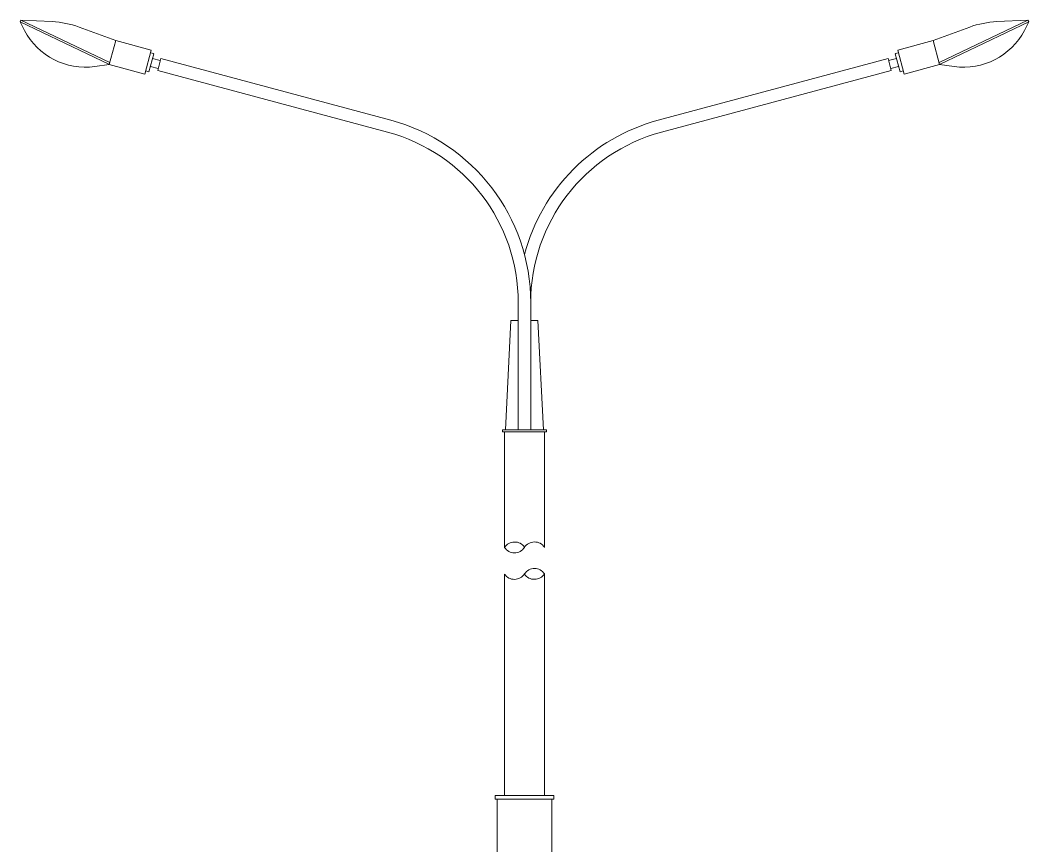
# Model space of a CAD drawing. Header units: millimetres. Extents: x 3633 to 4629, y 3430 to 3787.
# Drawn here: x 3922.27 to 3948.38, y 3729.7 to 3751.06 of the extents above; entities that cross this region are included whole.
import ezdxf

# ---------------------------------------------------------------- set-up
doc = ezdxf.new("R2010")
doc.units = ezdxf.units.MM
doc.layers.add('light', color=7, linetype='Continuous', lineweight=9, true_color=0x000000)

# ---------------------------------------------------------------- blocks, each defined once
blk = doc.blocks.new('*U78')
at = {"layer": 'light', "ltscale": 15}
for p, q in [((-2610.3, 7687.8), (-2148.6, 7468)), ((-2610.3, 7687.8), (-2587.4, 7643.9)), ((-2606, 7696.5), (-2146, 7477.5)), ((-2445, 7689), (-2606, 7696.5)), ((2606, 7696.5), (2146, 7477.5)), ((2610.3, 7687.8), (2148.6, 7468)), ((2445, 7689), (2606, 7696.5)), ((2610.3, 7687.8), (2587.4, 7643.9)), ((-2115.5, 7591.5), (-2304.2, 7660.7)), ((2115.5, 7591.5), (2304.2, 7660.7)), ((-2148.8, 7467.1), (-2115.4, 7591.9)), ((-1931.6, 7542.2), (-2115.5, 7591.5)), ((1931.6, 7542.2), (2115.5, 7591.5)), ((2148.8, 7467.1), (2115.4, 7591.9)), ((-1964.9, 7417.9), (-1931.6, 7542.2)), ((-1943.7, 7430), (-1918.8, 7523.1)), ((-1918.7, 7523.6), (-1935.4, 7528)), ((1918.7, 7523.6), (1935.4, 7528)), ((1943.7, 7430), (1918.8, 7523.1)), ((1964.9, 7417.9), (1931.6, 7542.2)), ((-2224.2, 7456.6), (-2148.8, 7467.1)), ((-1964.9, 7417.9), (-2148.8, 7467.1)), ((-1884.8, 7487.2), (-1925.5, 7498.1)), ((-1898.3, 7435.7), (-1881.7, 7497.8)), ((-1881.7, 7497.8), (-692.1, 7179)), ((1881.7, 7497.8), (692.1, 7179)), ((1898.3, 7435.7), (1881.7, 7497.8)), ((1884.8, 7487.2), (1925.5, 7498.1)), ((1964.9, 7417.9), (2148.8, 7467.1)), ((2224.2, 7456.6), (2148.8, 7467.1)), ((-1943.7, 7430), (-1960.4, 7434.5)), ((-1895.3, 7446.3), (-1936.4, 7457.3)), ((-708.7, 7116.9), (-1898.3, 7435.7)), ((708.7, 7116.9), (1898.3, 7435.7)), ((1895.3, 7446.3), (1936.4, 7457.3)), ((1943.7, 7430), (1960.4, 7434.5)), ((-32.1, 6235.2), (-32.1, 5576.7)), ((32.1, 5576.7), (32.1, 6235.2)), ((-98.3, 5576.7), (-69.9, 6143.7)), ((-69.9, 6143.7), (-32.1, 6143.7)), ((69.9, 6143.7), (32.1, 6143.7)), ((98.3, 5576.7), (69.9, 6143.7)), ((113.4, 5576.7), (-113.4, 5576.7)), ((-113.4, 5576.7), (-113.4, 5567.3)), ((-113.4, 5567.3), (113.4, 5567.3)), ((-103.5, 5567.3), (-103.5, 4968.9)), ((103.5, 5567.3), (103.5, 4968.9)), ((113.4, 5567.3), (113.4, 5576.7)), ((-103.5, 4830.7), (-103.5, 3684.8)), ((103.5, 4831.7), (103.5, 3684.8)), ((151.2, 3684.8), (-151.2, 3684.8)), ((-151.2, 3684.8), (-151.2, 3665.9)), ((-151.2, 3665.9), (151.2, 3665.9)), ((-141.3, 3665.9), (-141.3, 2327.3)), ((141.3, 3665.9), (141.3, 2327.3)), ((151.2, 3665.9), (151.2, 3684.8)), ((-141.3, 2101.8), (-141.3, 0)), ((141.3, 2101.9), (141.3, 0))]:
    blk.add_line(p, q, dxfattribs=at)
for points in [[(-2606, 7696.5), (-2610.3, 7687.8)], [(2606, 7696.5), (2610.3, 7687.8)], [(141.3, 0), (-141.3, 0)]]:
    blk.add_lwpolyline(points, dxfattribs=at)
at = {"layer": 'light', "ltscale": 15, "extrusion": (0, 0, -1)}
for centre, major_axis, start_param, end_param in [((-2466.8, 7217.1), (334, 334), -0.739173, -0.434069), ((-2273.2, 7807.5), (-250.5, 250.5), 3.788377, 5.017672), ((-945, 6235.2), (-690.9, 690.9), 1.047198, 2.356194), ((-945, 6235.2), (-645.5, 645.5), 1.047198, 2.356194)]:
    blk.add_ellipse(centre, major_axis=major_axis, ratio=1, start_param=start_param, end_param=end_param, dxfattribs=at)
at = {"layer": 'light', "ltscale": 15}
for centre, major_axis, start_param, end_param in [((2466.8, 7217.1), (-334, 334), -0.739173, -0.434069), ((2273.2, 7807.5), (250.5, 250.5), 3.788377, 5.017672), ((945, 6235.2), (690.9, 690.9), 1.047198, 2.099042), ((945, 6235.2), (645.5, 645.5), 1.047198, 2.356194), ((-51.2, 4934.1), (44.4, 44.4), 6.113706, 8.050993), ((-52, 5001.7), (-43.2, 43.2), 1.352104, 3.360285), ((51.9, 4934.5), (-44.3, 44.3), 4.52894, 6.486255), ((52, 4799), (-43.2, 43.2), 4.493697, 6.501878), ((-51.9, 4866.2), (-44.3, 44.3), 1.387347, 3.344662), ((51.2, 4866.6), (-44.4, 44.4), 1.401317, 3.338604), ((70.4, 2295.8), (54.8, 54.8), 5.915742, 8.221813), ((-70.9, 2352.3), (-52.9, 52.9), 1.127575, 3.584814), ((70.4, 2353), (-53.3, 53.3), 1.13396, 3.578817), ((-70.4, 2076.1), (53.3, 53.3), 5.846349, 8.291206), ((70.9, 2076.8), (-52.9, 52.9), 4.269167, 6.726407), ((-70.4, 2133.3), (54.8, 54.8), 2.77415, 5.08022)]:
    blk.add_ellipse(centre, major_axis=major_axis, ratio=1, start_param=start_param, end_param=end_param, dxfattribs=at)

msp = doc.modelspace()

# ---------------------------------------------------------------- block references
at = {"color": 0, "xscale": 0.005, "yscale": 0.005, "zscale": 0.005}
msp.add_blockref('*U78', (3935.324, 3712.578), dxfattribs=at)

doc.saveas('drawing.dxf')
